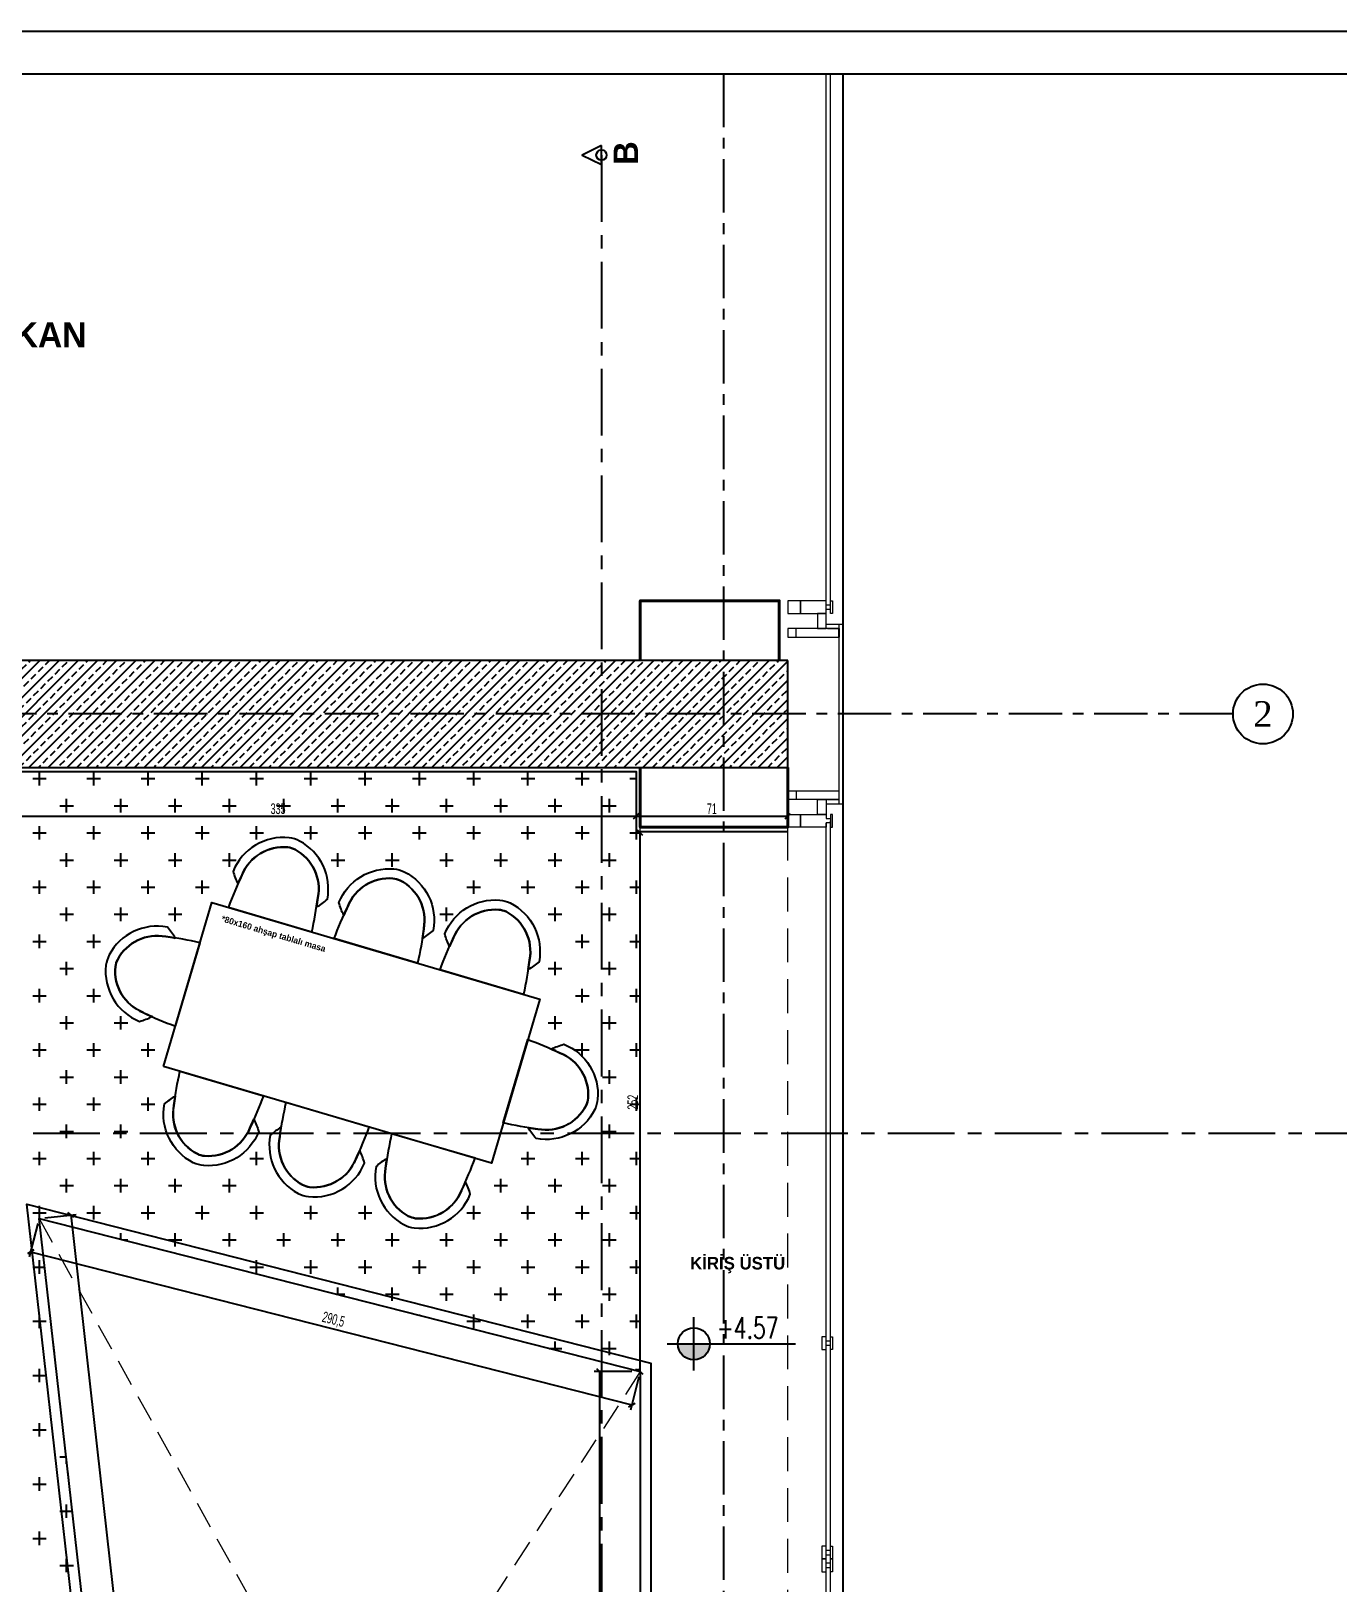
# Model space of a CAD drawing. Header units: millimetres. Extents: x 933584 to 974011, y 4545988 to 4553664.
# Drawn here: x 961914 to 962525, y 4552129 to 4552855 of the extents above; entities that cross this region are included whole.
import ezdxf
from ezdxf.enums import TextEntityAlignment as Align

# ---------------------------------------------------------------- set-up
doc = ezdxf.new("R2010")
doc.units = ezdxf.units.MM
doc.set_wipeout_variables(frame=1)
doc.header["$PDMODE"] = 35
for name, pattern in [('568_AVN_KES_01$0$HIDDEN', [0.375, 0.25, -0.125]), ('CENTER', [2, 1.25, -0.25, 0.25, -0.25]), ('DOT2', [3.175, 0, -3.175]), ('HIDDEN', [9.525, 6.35, -3.175]), ('HIDDEN2', [4.7625, 3.175, -1.5875]), ('HIDDENX2', [19.05, 12.7, -6.35])]:
    doc.linetypes.add(name, pattern=pattern)
doc.layers.get('0').update_dxf_attribs({"color": 255})
doc.layers.get('Defpoints').update_dxf_attribs({"color": 8})
for name, color, linetype in [('0-CSX-CXS_20', 14, 'CENTER'), ('0-DMS-50', 143, 'Continuous'), ('0-HSL-HTC_200', 1, 'Continuous'), ('0-HSL-SLD', 252, 'Continuous'), ('0-LNS-SLN', 6, 'Continuous'), ('0-LNS-SPL', 13, '568_AVN_KES_01$0$HIDDEN'), ('0-LNS-VLF', 11, 'Continuous'), ('0-TXT-PLV_50', 3, 'Continuous'), ('0-TXT-XBX_20', 3, 'Continuous'), ('2-SPS-RCN', 2, 'Continuous'), ('7-DCR-FRN', 8, 'Continuous')]:
    doc.layers.add(name, color=color, linetype=linetype)
for name, color, linetype, lineweight in [('2-SPS-IBW', 5, 'Continuous', 40), ('3-OPN-WDR', 4, 'Continuous', 18), ('DOĞRAMA', 8, 'Continuous', 15), ('mimariKIRIS', 251, 'HIDDEN2', 0)]:
    doc.layers.add(name, color=color, linetype=linetype, lineweight=lineweight)
doc.styles.add('Century Gothic_B_3', font='GOTHICB.TTF', dxfattribs={"height": 4})
doc.styles.add('dim_romans_50', font='swissl.ttf', dxfattribs={"width": 0.6, "height": 5})
doc.styles.get("Standard").update_dxf_attribs({"font": 'times.ttf'})
doc.styles.add('T_General', font='simplxtw.shx', dxfattribs={"width": 0.7, "height": 200})
doc.dimstyles.new('ONK_dim 1_50', dxfattribs={"dimscale": 5, "dimtxt": 4, "dimasz": 0.5, "dimexe": 0.5, "dimexo": 0.5, "dimgap": 0.2, "dimtad": 1, "dimdec": 1, "dimrnd": 0.5, "dimzin": 9, "dimtxsty": 'dim_romans_50', "dimblk": 'OBLIQUE', "dimcen": 1, "dimclre": 256, "dimclrt": 256, "dimazin": 2, "dimtfac": 1, "dimtdec": 1, "dimtix": 1, "dimtmove": 2, "dimatfit": 3, "dimldrblk": 'OBLIQUE', "dimfxl": 3, "dimfxlon": 1, "dimarcsym": 0})

# ---------------------------------------------------------------- blocks, each defined once
blk = doc.blocks.new('A$C252E1D81')
at = {"layer": 'DOĞRAMA', "color": 253, "true_color": 0xadadad}
for points in [[(6, 20), (0, 20), (0, 21), (6, 21)], [(0, 0), (6, 0), (6, 6), (0, 6)]]:
    blk.add_lwpolyline(points, close=True, dxfattribs=at)
blk.add_lwpolyline([(6, 6), (6, 18), (4, 18), (4, 20), (2, 20), (2, 18), (0, 18), (0, 6), (6, 6)], dxfattribs=at)
blk = doc.blocks.new('XVBZDVBZDVB')
at = {"layer": '3-OPN-WDR'}
for p, q in [((934681.85, 4554084.75), (934681.85, 4554335.4)), ((934683.85, 4554084.75), (934683.85, 4554335.4)), ((934683.85, 4554082.75), (934683.85, 4554084.75)), ((934681.85, 4554077.75), (934689.85, 4554077.75)), ((934687.85, 4553993.75), (934687.85, 4554077.75)), ((934689.85, 4553993.75), (934689.85, 4554077.75)), ((934687.85, 4554075.75), (934667.85, 4554075.75)), ((934667.85, 4554071.75), (934687.85, 4554071.75)), ((934682.4, 4554075.75), (934687.73, 4554075.75)), ((934667.85, 4553999.75), (934687.85, 4553999.75)), ((934687.85, 4553995.75), (934667.85, 4553995.75)), ((934681.85, 4553993.75), (934689.85, 4553993.75)), ((934682.4, 4553995.75), (934687.73, 4553995.75)), ((934681.85, 4553738.25), (934681.85, 4553984.75)), ((934683.85, 4553738.25), (934683.85, 4553985.75)), ((934681.85, 4553286.61), (934681.84, 4553740.25)), ((934683.85, 4553289.61), (934683.85, 4553740.25))]:
    blk.add_line(p, q, dxfattribs=at)
for points in [[(934681.85, 4554082.75), (934677.85, 4554082.75), (934677.85, 4554075.75), (934681.85, 4554075.75)], [(934667.85, 4554075.75), (934663.85, 4554075.75), (934663.85, 4554071.75), (934667.85, 4554071.75)], [(934687.73, 4554075.75), (934687.85, 4554075.75), (934687.85, 4554071.75), (934687.73, 4554071.75)], [(934667.85, 4553995.75), (934663.85, 4553995.75), (934663.85, 4553999.75), (934667.85, 4553999.75)], [(934687.73, 4553995.75), (934687.85, 4553995.75), (934687.85, 4553999.75), (934687.73, 4553999.75)], [(934681.85, 4553988.75), (934677.85, 4553988.75), (934677.85, 4553995.75), (934681.85, 4553995.75)], [(934683.85, 4553738.25), (934683.85, 4553744.25), (934684.85, 4553744.25), (934684.85, 4553738.25)], [(934683.85, 4553640.25), (934683.85, 4553646.25), (934684.85, 4553646.25), (934684.85, 4553640.25)], [(934683.85, 4553634.25), (934683.85, 4553640.25), (934684.85, 4553640.25), (934684.85, 4553634.25)]]:
    blk.add_lwpolyline(points, close=True, dxfattribs=at)
for points in [[(934679.85, 4553738.25), (934681.85, 4553738.25), (934681.85, 4553740.25), (934683.85, 4553740.25), (934683.85, 4553742.25), (934681.85, 4553742.25), (934681.85, 4553744.25), (934679.85, 4553744.25), (934679.85, 4553738.25)], [(934679.85, 4553640.25), (934681.85, 4553640.25), (934681.85, 4553642.25), (934683.85, 4553642.25), (934683.85, 4553644.25), (934681.85, 4553644.25), (934681.85, 4553646.25), (934679.85, 4553646.25), (934679.85, 4553640.25)], [(934679.85, 4553634.25), (934681.85, 4553634.25), (934681.85, 4553636.25), (934683.85, 4553636.25), (934683.85, 4553638.25), (934681.85, 4553638.25), (934681.85, 4553640.25), (934679.85, 4553640.25), (934679.85, 4553634.25)]]:
    blk.add_lwpolyline(points, dxfattribs=at)
at = {"layer": 'DOĞRAMA', "color": 253, "true_color": 0xadadad}
for p, q in [((934663.85, 4553982.75), (934663.85, 4553988.75)), ((934663.85, 4553988.75), (934669.85, 4553988.75)), ((934669.85, 4553982.75), (934663.85, 4553982.75)), ((934669.85, 4553988.75), (934669.85, 4553982.75))]:
    blk.add_line(p, q, dxfattribs=at)
blk.add_lwpolyline([(934669.85, 4553988.75), (934681.85, 4553988.75), (934681.85, 4553986.75), (934683.85, 4553986.75), (934683.85, 4553984.75), (934681.85, 4553984.75), (934681.85, 4553982.75), (934669.85, 4553982.75), (934669.85, 4553988.75)], dxfattribs=at)
blk.add_lwpolyline([(934683.85, 4553988.75), (934683.85, 4553982.75), (934684.85, 4553982.75), (934684.85, 4553988.75)], close=True, dxfattribs=at)
at = {"layer": '3-OPN-WDR', "rotation": 270}
blk.add_blockref('A$C252E1D81', (934663.85, 4554088.75), dxfattribs=at)
blk = doc.blocks.new('PLV-FNS')
h = blk.add_hatch(color=8)
edge = h.paths.add_edge_path()
edge.add_arc((0, 0), 150, 180, 0)
edge.add_line((150, 0), (-150, 0))
for p, q in [((0, -250), (0, 250)), ((-250, 0), (950, 0))]:
    blk.add_line(p, q)
blk.add_circle((0, 0), 150)
at = {"color": 8, "style": 'T_General', "width": 0.7}
for tag, p in [('INCE', (217, 50)), ('KABA', (217, -250))]:
    blk.add_attdef(tag, p, '', height=200, dxfattribs=at)
blk = doc.blocks.new('aksno_20')
at = {"layer": '0-TXT-XBX_20'}
blk.add_circle((0, 0), 7, dxfattribs=at)
blk.add_attdef('AKSNO', text='', height=6).set_placement((0, 0), align=Align.MIDDLE_CENTER)
blk = doc.blocks.new('ZVBXZDVB')
at = {"layer": '0-CSX-CXS_20', "ltscale": 20}
blk.add_line((934876.25, 4552535.75), (933721.5, 4552535.75), dxfattribs=at)
blk.add_lwpolyline([(934637.85, 4552835.4), (934637.85, 4551518.59)], dxfattribs=at)
at = {"layer": '0-TXT-XBX_20'}
ref = blk.add_blockref('aksno_20', (934890.25, 4552535.75), dxfattribs=dict(at, xscale=2, yscale=2, zscale=2))
ref.add_attrib('AKSNO', '2', dxfattribs={"color": 7, "height": 12}).set_placement((934890.25, 4552535.75), align=Align.MIDDLE_CENTER)
blk = doc.blocks.new('xcvxcbv')
at = {"layer": '2-SPS-IBW'}
for points in [[(934663.85, 4551223.49), (934663.85, 4551251.49), (934598.85, 4551251.49), (934598.85, 4551223.49)], [(934667.85, 4551173.49), (934667.85, 4551145.49), (934598.85, 4551145.49), (934598.85, 4551173.49)]]:
    blk.add_lwpolyline(points, dxfattribs=at)
blk = doc.blocks.new('sandalye')
blk.add_lwpolyline([(20.65, -25.79, -0.018451), (21.38, -30.76, 0.045309), (25.62, -25.2, 0.32914), (3.17, -0.28, 0.07808), (-2.45, -0.17, 0.334929), (-25.48, -25.2, 0.045309), (-21.24, -30.76, -0.018068), (-20.54, -25.89, 0.020768), (-20.51, -25.69, -0.333547), (-1.67, -5.11, -0.074803), (2.23, -5.19, -0.32955)], format="xyb", close=True)
blk.add_lwpolyline([(22.68, -43.83, 0.023043), (20.65, -25.79, 0.32955), (2.23, -5.19, 0.074803), (-1.67, -5.11, 0.334755), (-20.52, -25.79, 0.023043), (-22.55, -43.83)], format="xyb")
blk.add_lwpolyline([(-22.55, -43.83), (22.68, -43.83)])
blk = doc.blocks.new('*U1028')
at = {"xscale": -1, "rotation": 270}
blk.add_blockref('sandalye', (21.91, -0.07), dxfattribs=at)
blk = doc.blocks.new('fdvd-flatten-1')
at = {"layer": '2-SPS-RCN'}
blk.add_lwpolyline([(934667.85, 4551223.49), (934203.85, 4551223.49), (934203.85, 4551173.49), (934667.85, 4551173.49)], close=True, dxfattribs=at)
blk = doc.blocks.new('fvdsv')
at = {"layer": '0-HSL-SLD', "linetype": 'Continuous'}
for p, q in [((961917.675, 4552502.325), (961917.675, 4552508.675)), ((961943.075, 4552502.325), (961943.075, 4552508.675)), ((961968.475, 4552502.325), (961968.475, 4552508.675)), ((961993.875, 4552502.325), (961993.875, 4552508.675)), ((962019.275, 4552502.325), (962019.275, 4552508.675)), ((962044.675, 4552502.325), (962044.675, 4552508.675)), ((962070.075, 4552502.325), (962070.075, 4552508.675)), ((962095.475, 4552502.325), (962095.475, 4552508.675)), ((962120.875, 4552502.325), (962120.875, 4552508.675)), ((962146.275, 4552502.325), (962146.275, 4552508.675)), ((962171.675, 4552502.325), (962171.675, 4552508.675)), ((961914.5, 4552505.5), (961920.85, 4552505.5)), ((961939.9, 4552505.5), (961946.25, 4552505.5)), ((961965.3, 4552505.5), (961971.65, 4552505.5)), ((961990.7, 4552505.5), (961997.05, 4552505.5)), ((962016.1, 4552505.5), (962022.45, 4552505.5)), ((962041.5, 4552505.5), (962047.85, 4552505.5)), ((962066.9, 4552505.5), (962073.25, 4552505.5)), ((962092.3, 4552505.5), (962098.65, 4552505.5)), ((962117.7, 4552505.5), (962124.05, 4552505.5)), ((962143.1, 4552505.5), (962149.45, 4552505.5)), ((962168.5, 4552505.5), (962174.85, 4552505.5)), ((962193.9, 4552505.5), (962196.846, 4552505.5)), ((961930.375, 4552489.625), (961930.375, 4552495.975)), ((961955.775, 4552489.625), (961955.775, 4552495.975)), ((961981.175, 4552489.625), (961981.175, 4552495.975)), ((962006.575, 4552489.625), (962006.575, 4552495.975)), ((962031.975, 4552489.625), (962031.975, 4552495.975)), ((962057.375, 4552489.625), (962057.375, 4552495.975)), ((962082.775, 4552489.625), (962082.775, 4552495.975)), ((962108.175, 4552489.625), (962108.175, 4552495.975)), ((962133.575, 4552489.625), (962133.575, 4552495.975)), ((962158.975, 4552489.625), (962158.975, 4552495.975)), ((962184.375, 4552489.625), (962184.375, 4552495.975)), ((961927.2, 4552492.8), (961933.55, 4552492.8)), ((961952.6, 4552492.8), (961958.95, 4552492.8)), ((961978, 4552492.8), (961984.35, 4552492.8)), ((962003.4, 4552492.8), (962009.75, 4552492.8)), ((962028.8, 4552492.8), (962035.15, 4552492.8)), ((962054.2, 4552492.8), (962060.55, 4552492.8)), ((962079.6, 4552492.8), (962085.95, 4552492.8)), ((962105, 4552492.8), (962111.35, 4552492.8)), ((962130.4, 4552492.8), (962136.75, 4552492.8)), ((962155.8, 4552492.8), (962162.15, 4552492.8)), ((962181.2, 4552492.8), (962187.55, 4552492.8)), ((961914.5, 4552480.1), (961920.85, 4552480.1)), ((961917.675, 4552476.925), (961917.675, 4552483.275)), ((961939.9, 4552480.1), (961946.25, 4552480.1)), ((961943.075, 4552476.925), (961943.075, 4552483.275)), ((961965.3, 4552480.1), (961971.65, 4552480.1)), ((961968.475, 4552476.925), (961968.475, 4552483.275)), ((961990.7, 4552480.1), (961997.05, 4552480.1)), ((961993.875, 4552476.925), (961993.875, 4552483.275)), ((962016.1, 4552480.1), (962022.45, 4552480.1)), ((962019.275, 4552476.925), (962019.275, 4552483.275)), ((962041.5, 4552480.1), (962047.85, 4552480.1)), ((962044.675, 4552476.925), (962044.675, 4552483.275)), ((962066.9, 4552480.1), (962073.25, 4552480.1)), ((962070.075, 4552476.925), (962070.075, 4552483.275)), ((962092.3, 4552480.1), (962098.65, 4552480.1)), ((962095.475, 4552476.925), (962095.475, 4552483.275)), ((962117.7, 4552480.1), (962124.05, 4552480.1)), ((962120.875, 4552476.925), (962120.875, 4552483.275)), ((962143.1, 4552480.1), (962149.45, 4552480.1)), ((962146.275, 4552476.925), (962146.275, 4552483.275)), ((962168.5, 4552480.1), (962174.85, 4552480.1)), ((962171.675, 4552476.925), (962171.675, 4552483.275)), ((962193.9, 4552480.1), (962198.846, 4552480.1)), ((962197.075, 4552476.925), (962197.075, 4552480.752)), ((961927.2, 4552467.4), (961933.55, 4552467.4)), ((961930.375, 4552464.225), (961930.375, 4552470.575)), ((961952.6, 4552467.4), (961958.95, 4552467.4)), ((961955.775, 4552464.225), (961955.775, 4552470.575)), ((961978, 4552467.4), (961984.35, 4552467.4)), ((961981.175, 4552464.225), (961981.175, 4552470.575)), ((962003.4, 4552467.4), (962009.75, 4552467.4)), ((962006.575, 4552464.225), (962006.575, 4552470.575)), ((962054.2, 4552467.4), (962060.55, 4552467.4)), ((962057.375, 4552464.225), (962057.375, 4552470.575)), ((962079.6, 4552467.4), (962085.95, 4552467.4)), ((962082.775, 4552464.225), (962082.775, 4552470.575)), ((962105, 4552467.4), (962111.35, 4552467.4)), ((962108.175, 4552464.225), (962108.175, 4552470.575)), ((962130.4, 4552467.4), (962136.75, 4552467.4)), ((962133.575, 4552464.225), (962133.575, 4552470.575)), ((962155.8, 4552467.4), (962162.15, 4552467.4)), ((962158.975, 4552464.225), (962158.975, 4552470.575)), ((962181.2, 4552467.4), (962187.55, 4552467.4)), ((962184.375, 4552464.225), (962184.375, 4552470.575)), ((961917.675, 4552451.525), (961917.675, 4552457.875)), ((961943.075, 4552451.525), (961943.075, 4552457.875)), ((961968.475, 4552451.525), (961968.475, 4552457.875)), ((961993.875, 4552451.525), (961993.875, 4552457.875)), ((962120.875, 4552451.525), (962120.875, 4552457.875)), ((962146.275, 4552451.525), (962146.275, 4552457.875)), ((962171.675, 4552451.525), (962171.675, 4552457.875)), ((962197.075, 4552451.525), (962197.075, 4552457.875)), ((961914.5, 4552454.7), (961920.85, 4552454.7)), ((961939.9, 4552454.7), (961946.25, 4552454.7)), ((961965.3, 4552454.7), (961971.65, 4552454.7)), ((961990.7, 4552454.7), (961997.05, 4552454.7)), ((962117.7, 4552454.7), (962124.05, 4552454.7)), ((962143.1, 4552454.7), (962149.45, 4552454.7)), ((962168.5, 4552454.7), (962174.85, 4552454.7)), ((962193.9, 4552454.7), (962198.846, 4552454.7)), ((961930.375, 4552438.825), (961930.375, 4552445.175)), ((961955.775, 4552438.825), (961955.775, 4552445.175)), ((961981.175, 4552438.825), (961981.175, 4552445.175)), ((962108.175, 4552438.825), (962108.175, 4552445.175)), ((962158.975, 4552438.825), (962158.975, 4552445.175)), ((962184.375, 4552438.825), (962184.375, 4552445.175)), ((961927.2, 4552442), (961933.55, 4552442)), ((961952.6, 4552442), (961958.95, 4552442)), ((961978, 4552442), (961984.35, 4552442)), ((962105, 4552442), (962111.35, 4552442)), ((962155.8, 4552442), (962162.15, 4552442)), ((962181.2, 4552442), (962187.55, 4552442)), ((961914.5, 4552429.3), (961920.85, 4552429.3)), ((961917.675, 4552426.125), (961917.675, 4552432.475)), ((961939.9, 4552429.3), (961946.25, 4552429.3)), ((961943.075, 4552426.125), (961943.075, 4552432.475)), ((962168.5, 4552429.3), (962174.85, 4552429.3)), ((962171.675, 4552426.125), (962171.675, 4552432.475)), ((962193.9, 4552429.3), (962198.846, 4552429.3)), ((962197.075, 4552426.125), (962197.075, 4552432.475)), ((961927.2, 4552416.6), (961933.55, 4552416.6)), ((961930.375, 4552413.425), (961930.375, 4552419.775)), ((962155.8, 4552416.6), (962162.15, 4552416.6)), ((962158.975, 4552413.425), (962158.975, 4552419.775)), ((962181.2, 4552416.6), (962187.55, 4552416.6)), ((962184.375, 4552413.425), (962184.375, 4552419.775)), ((961917.675, 4552400.725), (961917.675, 4552407.075)), ((961943.075, 4552400.725), (961943.075, 4552407.075)), ((962171.675, 4552400.725), (962171.675, 4552407.075)), ((962197.075, 4552400.725), (962197.075, 4552407.075)), ((961914.5, 4552403.9), (961920.85, 4552403.9)), ((961939.9, 4552403.9), (961946.25, 4552403.9)), ((962168.5, 4552403.9), (962174.85, 4552403.9)), ((962193.9, 4552403.9), (962198.846, 4552403.9)), ((961930.375, 4552388.025), (961930.375, 4552394.375)), ((961955.775, 4552388.025), (961955.775, 4552394.375)), ((962158.975, 4552388.025), (962158.975, 4552394.375)), ((962184.375, 4552388.025), (962184.375, 4552394.375)), ((961927.2, 4552391.2), (961933.55, 4552391.2)), ((961952.6, 4552391.2), (961958.95, 4552391.2)), ((962155.8, 4552391.2), (962162.15, 4552391.2)), ((962181.2, 4552391.2), (962187.55, 4552391.2)), ((961914.5, 4552378.5), (961920.85, 4552378.5)), ((961917.675, 4552375.325), (961917.675, 4552381.675)), ((961939.9, 4552378.5), (961946.25, 4552378.5)), ((961943.075, 4552375.325), (961943.075, 4552381.675)), ((961965.3, 4552378.5), (961971.65, 4552378.5)), ((961968.475, 4552375.325), (961968.475, 4552381.675)), ((962168.5, 4552378.5), (962174.85, 4552378.5)), ((962171.675, 4552375.325), (962171.675, 4552381.675)), ((962193.9, 4552378.5), (962198.846, 4552378.5)), ((962197.075, 4552375.325), (962197.075, 4552381.675)), ((961927.2, 4552365.8), (961933.55, 4552365.8)), ((961930.375, 4552362.625), (961930.375, 4552368.975)), ((961952.6, 4552365.8), (961958.95, 4552365.8)), ((961955.775, 4552362.625), (961955.775, 4552368.975)), ((962181.2, 4552365.8), (962187.55, 4552365.8)), ((962184.375, 4552362.625), (962184.375, 4552368.975)), ((961917.675, 4552349.925), (961917.675, 4552356.275)), ((961943.075, 4552349.925), (961943.075, 4552356.275)), ((961968.475, 4552349.925), (961968.475, 4552356.275)), ((962197.075, 4552349.925), (962197.075, 4552356.275)), ((961914.5, 4552353.1), (961920.85, 4552353.1)), ((961939.9, 4552353.1), (961946.25, 4552353.1)), ((961965.3, 4552353.1), (961971.65, 4552353.1)), ((962193.9, 4552353.1), (962198.846, 4552353.1)), ((961930.375, 4552337.225), (961930.375, 4552343.575)), ((961955.775, 4552337.225), (961955.775, 4552343.575)), ((962184.375, 4552337.225), (962184.375, 4552343.575)), ((961927.2, 4552340.4), (961933.55, 4552340.4)), ((961952.6, 4552340.4), (961958.95, 4552340.4)), ((962181.2, 4552340.4), (962187.55, 4552340.4)), ((961914.5, 4552327.7), (961920.85, 4552327.7)), ((961917.675, 4552324.525), (961917.675, 4552330.875)), ((961939.9, 4552327.7), (961946.25, 4552327.7)), ((961943.075, 4552324.525), (961943.075, 4552330.875)), ((961965.3, 4552327.7), (961971.65, 4552327.7)), ((961968.475, 4552324.525), (961968.475, 4552330.875)), ((962016.1, 4552327.7), (962022.45, 4552327.7)), ((962019.275, 4552324.525), (962019.275, 4552330.875)), ((962143.1, 4552327.7), (962149.45, 4552327.7)), ((962146.275, 4552324.525), (962146.275, 4552330.875)), ((962168.5, 4552327.7), (962174.85, 4552327.7)), ((962171.675, 4552324.525), (962171.675, 4552330.875)), ((962193.9, 4552327.7), (962198.846, 4552327.7)), ((962197.075, 4552324.525), (962197.075, 4552330.875)), ((961927.2, 4552315), (961933.55, 4552315)), ((961930.375, 4552311.825), (961930.375, 4552318.175)), ((961952.6, 4552315), (961958.95, 4552315)), ((961955.775, 4552311.825), (961955.775, 4552318.175)), ((961978, 4552315), (961984.35, 4552315)), ((961981.175, 4552311.825), (961981.175, 4552318.175)), ((962003.4, 4552315), (962009.75, 4552315)), ((962006.575, 4552311.825), (962006.575, 4552318.175)), ((962130.4, 4552315), (962136.75, 4552315)), ((962133.575, 4552311.825), (962133.575, 4552318.175)), ((962155.8, 4552315), (962162.15, 4552315)), ((962158.975, 4552311.825), (962158.975, 4552318.175)), ((962181.2, 4552315), (962187.55, 4552315)), ((962184.375, 4552311.825), (962184.375, 4552318.175)), ((961917.675, 4552299.595), (961917.675, 4552305.475)), ((961943.075, 4552299.125), (961943.075, 4552305.475)), ((961968.475, 4552299.125), (961968.475, 4552305.475)), ((961993.875, 4552299.125), (961993.875, 4552305.475)), ((962019.275, 4552299.125), (962019.275, 4552305.475)), ((962044.675, 4552299.125), (962044.675, 4552305.475)), ((962070.075, 4552299.125), (962070.075, 4552305.475)), ((962120.875, 4552299.125), (962120.875, 4552305.475)), ((962146.275, 4552299.125), (962146.275, 4552305.475)), ((962171.675, 4552299.125), (962171.675, 4552305.475)), ((962197.075, 4552299.125), (962197.075, 4552305.475)), ((961914.5, 4552302.3), (961920.85, 4552302.3)), ((961939.9, 4552302.3), (961946.25, 4552302.3)), ((961965.3, 4552302.3), (961971.65, 4552302.3)), ((961990.7, 4552302.3), (961997.05, 4552302.3)), ((962016.1, 4552302.3), (962022.45, 4552302.3)), ((962041.5, 4552302.3), (962047.85, 4552302.3)), ((962066.9, 4552302.3), (962073.25, 4552302.3)), ((962117.7, 4552302.3), (962124.05, 4552302.3)), ((962143.1, 4552302.3), (962149.45, 4552302.3)), ((962168.5, 4552302.3), (962174.85, 4552302.3)), ((962193.9, 4552302.3), (962198.846, 4552302.3)), ((961955.775, 4552289.885), (961955.775, 4552292.775)), ((961981.175, 4552286.425), (961981.175, 4552292.775)), ((962006.575, 4552286.425), (962006.575, 4552292.775)), ((962031.975, 4552286.425), (962031.975, 4552292.775)), ((962057.375, 4552286.425), (962057.375, 4552292.775)), ((962082.775, 4552286.425), (962082.775, 4552292.775)), ((962108.175, 4552286.425), (962108.175, 4552292.775)), ((962133.575, 4552286.425), (962133.575, 4552292.775)), ((962158.975, 4552286.425), (962158.975, 4552292.775)), ((962184.375, 4552286.425), (962184.375, 4552292.775)), ((961956.893, 4552289.6), (961958.95, 4552289.6)), ((961978, 4552289.6), (961984.35, 4552289.6)), ((962003.4, 4552289.6), (962009.75, 4552289.6)), ((962028.8, 4552289.6), (962035.15, 4552289.6)), ((962054.2, 4552289.6), (962060.55, 4552289.6)), ((962079.6, 4552289.6), (962085.95, 4552289.6)), ((962105, 4552289.6), (962111.35, 4552289.6)), ((962130.4, 4552289.6), (962136.75, 4552289.6)), ((962155.8, 4552289.6), (962162.15, 4552289.6)), ((962181.2, 4552289.6), (962187.55, 4552289.6)), ((961914.5, 4552276.9), (961920.066, 4552276.9)), ((961917.675, 4552273.725), (961917.675, 4552280.075)), ((962016.1, 4552276.9), (962022.45, 4552276.9)), ((962019.275, 4552273.725), (962019.275, 4552280.075)), ((962041.5, 4552276.9), (962047.85, 4552276.9)), ((962044.675, 4552273.725), (962044.675, 4552280.075)), ((962066.9, 4552276.9), (962073.25, 4552276.9)), ((962070.075, 4552273.725), (962070.075, 4552280.075)), ((962092.3, 4552276.9), (962098.65, 4552276.9)), ((962095.475, 4552273.725), (962095.475, 4552280.075)), ((962117.7, 4552276.9), (962124.05, 4552276.9)), ((962120.875, 4552273.725), (962120.875, 4552280.075)), ((962143.1, 4552276.9), (962149.45, 4552276.9)), ((962146.275, 4552273.725), (962146.275, 4552280.075)), ((962168.5, 4552276.9), (962174.85, 4552276.9)), ((962171.675, 4552273.725), (962171.675, 4552280.075)), ((962193.9, 4552276.9), (962198.846, 4552276.9)), ((962197.075, 4552273.725), (962197.075, 4552280.075)), ((962056.56, 4552264.2), (962060.55, 4552264.2)), ((962057.375, 4552263.992), (962057.375, 4552267.375)), ((962079.6, 4552264.2), (962085.95, 4552264.2)), ((962082.775, 4552261.025), (962082.775, 4552267.375)), ((962105, 4552264.2), (962111.35, 4552264.2)), ((962108.175, 4552261.025), (962108.175, 4552267.375)), ((962130.4, 4552264.2), (962136.75, 4552264.2)), ((962133.575, 4552261.025), (962133.575, 4552267.375)), ((962155.8, 4552264.2), (962162.15, 4552264.2)), ((962158.975, 4552261.025), (962158.975, 4552267.375)), ((962181.2, 4552264.2), (962187.55, 4552264.2)), ((962184.375, 4552261.025), (962184.375, 4552267.375)), ((961917.675, 4552248.325), (961917.675, 4552254.675)), ((962095.475, 4552254.283), (962095.475, 4552254.675)), ((962120.875, 4552248.325), (962120.875, 4552254.675)), ((962146.275, 4552248.325), (962146.275, 4552254.675)), ((962171.675, 4552248.325), (962171.675, 4552254.675)), ((962197.075, 4552248.325), (962197.075, 4552254.675)), ((961914.5, 4552251.5), (961920.85, 4552251.5)), ((962117.7, 4552251.5), (962124.05, 4552251.5)), ((962143.1, 4552251.5), (962149.45, 4552251.5)), ((962168.5, 4552251.5), (962174.85, 4552251.5)), ((962193.9, 4552251.5), (962198.846, 4552251.5)), ((962158.975, 4552238.1), (962158.975, 4552241.975)), ((962184.375, 4552235.625), (962184.375, 4552241.975)), ((962156.227, 4552238.8), (962162.15, 4552238.8)), ((962181.2, 4552238.8), (962187.55, 4552238.8)), ((961914.5, 4552226.1), (961920.85, 4552226.1)), ((961917.675, 4552222.925), (961917.675, 4552229.275)), ((962197.075, 4552228.39), (962197.075, 4552229.275)), ((961927.2, 4552213.4), (961927.255, 4552213.4)), ((961917.675, 4552197.525), (961917.675, 4552203.875)), ((961914.5, 4552200.7), (961920.85, 4552200.7)), ((961927.2, 4552188), (961930.13, 4552188)), ((961930.375, 4552184.825), (961930.375, 4552185.837)), ((961914.5, 4552175.3), (961920.85, 4552175.3)), ((961917.675, 4552172.125), (961917.675, 4552178.475)), ((961927.2, 4552162.6), (961933.006, 4552162.6)), ((961930.375, 4552159.425), (961930.375, 4552165.775)), ((961917.675, 4552146.725), (961917.675, 4552153.075)), ((961914.5, 4552149.9), (961920.85, 4552149.9)), ((961927.2, 4552137.2), (961933.55, 4552137.2)), ((961930.375, 4552134.025), (961930.375, 4552140.375))]:
    blk.add_line(p, q, dxfattribs=at)
blk = doc.blocks.new('_Oblique')
at = {"color": 0, "linetype": 'ByBlock', "lineweight": -2}
blk.add_line((-0.5, -0.5), (0.5, 0.5), dxfattribs=at)
blk = doc.blocks.new('*D2197')
at = {"layer": '0-DMS-50', "lineweight": -2}
for p, q in [((961861.85, 4552502.88), (961861.85, 4552485.38)), ((962196.85, 4552502.88), (962196.85, 4552485.38))]:
    blk.add_line(p, q, dxfattribs=at)
at = {"layer": '0-DMS-50', "color": 0, "lineweight": -2}
blk.add_line((961861.85, 4552487.88), (962196.85, 4552487.88), dxfattribs=at)
at = {"layer": 'Defpoints', "color": 0}
for p in [(961861.85, 4552508.75), (962196.85, 4552508.75), (962196.85, 4552487.88)]:
    blk.add_point(p, dxfattribs=at)
at = {"layer": '0-DMS-50', "color": 0, "linetype": 'ByBlock', "lineweight": -2, "xscale": 2.5, "yscale": 2.5, "zscale": 2.5, "rotation": 180}
blk.add_blockref('_Oblique', (961861.85, 4552487.88), dxfattribs=at)
at = {"layer": '0-DMS-50', "color": 0, "linetype": 'ByBlock', "lineweight": -2, "xscale": 2.5, "yscale": 2.5, "zscale": 2.5}
blk.add_blockref('_Oblique', (962196.85, 4552487.88), dxfattribs=at)
at = {"layer": '0-DMS-50', "insert": (962029.35, 4552491.38), "char_height": 5, "attachment_point": 5, "style": 'dim_romans_50'}
blk.add_mtext('335', dxfattribs=at)
blk = doc.blocks.new('*D2198')
at = {"layer": '0-DMS-50', "lineweight": -2}
for p, q in [((962196.85, 4552502.88), (962196.85, 4552485.38)), ((962267.85, 4552502.88), (962267.85, 4552485.38))]:
    blk.add_line(p, q, dxfattribs=at)
at = {"layer": '0-DMS-50', "color": 0, "lineweight": -2}
blk.add_line((962196.85, 4552487.88), (962267.85, 4552487.88), dxfattribs=at)
at = {"layer": 'Defpoints', "color": 0}
for p in [(962196.85, 4552508.75), (962267.85, 4552510.75), (962267.85, 4552487.88)]:
    blk.add_point(p, dxfattribs=at)
at = {"layer": '0-DMS-50', "color": 0, "linetype": 'ByBlock', "lineweight": -2, "xscale": 2.5, "yscale": 2.5, "zscale": 2.5, "rotation": 180}
blk.add_blockref('_Oblique', (962196.85, 4552487.88), dxfattribs=at)
at = {"layer": '0-DMS-50', "color": 0, "linetype": 'ByBlock', "lineweight": -2, "xscale": 2.5, "yscale": 2.5, "zscale": 2.5}
blk.add_blockref('_Oblique', (962267.85, 4552487.88), dxfattribs=at)
at = {"layer": '0-DMS-50', "insert": (962232.35, 4552491.38), "char_height": 5, "attachment_point": 5, "style": 'dim_romans_50'}
blk.add_mtext('71', dxfattribs=at)
blk = doc.blocks.new('*D2210')
at = {"layer": '0-DMS-50', "lineweight": -2}
for p, q in [((961920.16, 4552299.87), (961934.81, 4552301.53)), ((961968.65, 4551869.93), (961983.3, 4551871.58))]:
    blk.add_line(p, q, dxfattribs=at)
at = {"layer": '0-DMS-50', "color": 0, "lineweight": -2}
blk.add_line((961932.33, 4552301.25), (961980.82, 4551871.3), dxfattribs=at)
at = {"layer": 'Defpoints', "color": 0}
for p in [(961917.68, 4552299.59), (961966.17, 4551869.65), (961980.82, 4551871.3)]:
    blk.add_point(p, dxfattribs=at)
at = {"layer": '0-DMS-50', "color": 0, "linetype": 'ByBlock', "lineweight": -2, "xscale": 2.5, "yscale": 2.5, "zscale": 2.5}
for p, rotation in [((961932.33, 4552301.25), 96.43521417100023), ((961980.82, 4551871.3), 276.4352141710002)]:
    blk.add_blockref('_Oblique', p, dxfattribs=dict(at, rotation=rotation))
at = {"layer": '0-DMS-50', "insert": (961960.52, 4552086.72), "char_height": 5, "attachment_point": 5, "rotation": 276.43521, "style": 'dim_romans_50'}
blk.add_mtext('432,5', dxfattribs=at)
blk = doc.blocks.new('*D2211')
at = {"layer": '0-DMS-50', "lineweight": -2}
for p, q in [((961916.87, 4552297.22), (961912.9, 4552281.61)), ((962198.23, 4552225.52), (962194.25, 4552209.91))]:
    blk.add_line(p, q, dxfattribs=at)
at = {"layer": '0-DMS-50', "color": 0, "lineweight": -2}
blk.add_line((961913.52, 4552284.04), (962194.87, 4552212.33), dxfattribs=at)
at = {"layer": 'Defpoints', "color": 0}
for p in [(961917.49, 4552299.64), (962198.85, 4552227.94), (962194.87, 4552212.33)]:
    blk.add_point(p, dxfattribs=at)
at = {"layer": '0-DMS-50', "color": 0, "linetype": 'ByBlock', "lineweight": -2, "xscale": 2.5, "yscale": 2.5, "zscale": 2.5}
for p, rotation in [((961913.52, 4552284.04), 165.7026171238751), ((962194.87, 4552212.33), 345.7026171238751)]:
    blk.add_blockref('_Oblique', p, dxfattribs=dict(at, rotation=rotation))
at = {"layer": '0-DMS-50', "insert": (962055.17, 4552252.04), "char_height": 5, "attachment_point": 5, "rotation": 345.70262, "style": 'dim_romans_50'}
blk.add_mtext('290,5', dxfattribs=at)
blk = doc.blocks.new('*D2212')
at = {"layer": '0-DMS-50', "lineweight": -2}
for p, q in [((962194.82, 4552227.94), (962177.32, 4552227.94)), ((962194.82, 4551794.61), (962177.32, 4551794.61))]:
    blk.add_line(p, q, dxfattribs=at)
at = {"layer": '0-DMS-50', "color": 0, "lineweight": -2}
blk.add_line((962179.82, 4552227.94), (962179.82, 4551794.61), dxfattribs=at)
at = {"layer": 'Defpoints', "color": 0}
for p in [(962198.85, 4552227.94), (962179.82, 4551794.61), (962198.85, 4551794.61)]:
    blk.add_point(p, dxfattribs=at)
at = {"layer": '0-DMS-50', "color": 0, "linetype": 'ByBlock', "lineweight": -2, "xscale": 2.5, "yscale": 2.5, "zscale": 2.5}
for p, rotation in [((962179.82, 4552227.94), 90.00000001277598), ((962179.82, 4551794.61), 270.000000012776)]:
    blk.add_blockref('_Oblique', p, dxfattribs=dict(at, rotation=rotation))
at = {"layer": '0-DMS-50', "insert": (962175.85, 4552011.27), "char_height": 5, "attachment_point": 5, "rotation": 90, "style": 'dim_romans_50'}
blk.add_mtext('433,5', dxfattribs=at)
blk = doc.blocks.new('*D2213')
at = {"layer": '0-DMS-50', "lineweight": -2}
for p, q in [((962196.35, 4552480.1), (962196.35, 4552480.1)), ((962196.35, 4552227.94), (962196.35, 4552227.94))]:
    blk.add_line(p, q, dxfattribs=at)
at = {"layer": '0-DMS-50', "color": 0, "lineweight": -2}
blk.add_line((962198.85, 4552227.94), (962198.85, 4552480.1), dxfattribs=at)
at = {"layer": 'Defpoints', "color": 0}
for p in [(962198.85, 4552480.1), (962198.85, 4552480.1), (962198.85, 4552227.94)]:
    blk.add_point(p, dxfattribs=at)
at = {"layer": '0-DMS-50', "color": 0, "linetype": 'ByBlock', "lineweight": -2, "xscale": 2.5, "yscale": 2.5, "zscale": 2.5}
for p, rotation in [((962198.85, 4552480.1), 89.99999999849224), ((962198.85, 4552227.94), 269.9999999984923)]:
    blk.add_blockref('_Oblique', p, dxfattribs=dict(at, rotation=rotation))
at = {"layer": '0-DMS-50', "insert": (962195.35, 4552354.02), "char_height": 5, "attachment_point": 5, "rotation": 90, "style": 'dim_romans_50'}
blk.add_mtext('252', dxfattribs=at)
blk = doc.blocks.new('CVBXCBV')
at = {"linetype": 'CENTER', "ltscale": 25}
blk.add_lwpolyline([(937701.09, 4551339.49), (936057.32, 4551339.49)], dxfattribs=at)
blk = doc.blocks.new('CXVBXCBXCB')
blk.add_lwpolyline([(936604.05, 4552639.81), (936594.96, 4552635.39), (936604.05, 4552630.96), (936604.05, 4552639.81)])
at = {"linetype": 'CENTER', "ltscale": 25}
blk.add_lwpolyline([(936604.05, 4552635.39), (936604.05, 4551251.6)], dxfattribs=at)
blk.add_circle((936604.05, 4552635.39), 2.41)
at = {"linetype": 'CENTER', "ltscale": 10, "insert": (936609.76, 4553261.17), "char_height": 11.3933, "width": 630.3395, "attachment_point": 3, "rotation": 90, "line_spacing_factor": 0.984502, "style": 'Century Gothic_B_3'}
blk.add_mtext('\\pxql;{\\fFranklin Gothic Book|b1|i0|c162|p34;B}', dxfattribs=at)

msp = doc.modelspace()

# ---------------------------------------------------------------- hatches: boundary and pattern name
at = {"layer": '0-HSL-HTC_200'}
h = msp.add_hatch(dxfattribs=at)
h.set_pattern_fill('ANSI33', color=256)
h.set_pattern_definition([(45, (957801.9395, 4554793.885), (-4.490128, 4.490128), []), (45, (957806.4297, 4554793.885), (-4.490128, 4.490128), [3.175, -1.5875])])
h.paths.add_polyline_path([(962267.85, 4552560.75), (961803.85, 4552560.75), (961803.85, 4552510.75), (962267.85, 4552510.75)])

# ---------------------------------------------------------------- linework, layer by layer
at = {"layer": '0-HSL-HTC_200', "color": 8}
msp.add_lwpolyline([(962773.84, 4552835.4), (962773.84, 4551375.4), (961414.32, 4551375.4), (962046.51, 4551776.16), (962293.85, 4551684.96), (962293.85, 4552835.4), (962773.84, 4552835.4)], close=True, dxfattribs=at)
at = {"layer": '3-OPN-WDR', "linetype": 'HIDDENX2'}
msp.add_lwpolyline([(962198.85, 4552227.94), (961966.17, 4551869.65)], dxfattribs=at)
at = {"layer": '7-DCR-FRN'}
msp.add_lwpolyline([(961975.75, 4552370.8), (961998.4, 4552447.52), (962151.86, 4552402.22), (962129.2, 4552325.49)], close=True, dxfattribs=at)
at = {"layer": 'mimariKIRIS', "ltscale": 5}
msp.add_line((961917.49, 4552299.64), (961966.17, 4551869.65), dxfattribs=at)
for points in [[(962198.85, 4551783.66), (962198.85, 4552510.75)], [(962252.94, 4551710.64), (962267.85, 4551705.14), (962267.85, 4552510.75)]]:
    msp.add_lwpolyline(points, dxfattribs=at)
at = {"layer": 'mimariKIRIS', "linetype": 'ByBlock', "ltscale": 5}
msp.add_lwpolyline([(962198.85, 4552480.75), (962198.85, 4552233.1)], dxfattribs=at)

# ---------------------------------------------------------------- block references
for name, p in [('XVBZDVBZDVB', (27604, -1500)), ('xcvxcbv', (27600, 1337.26))]:
    msp.add_blockref(name, p)
at = {"layer": '0-LNS-SLN'}
msp.add_blockref('ZVBXZDVB', (27600, 0), dxfattribs=at)
at = {"layer": '0-TXT-PLV_50', "xscale": 0.05000000000291038, "yscale": 0.05000000000291038, "zscale": 0.05000000000291038}
msp.add_blockref('PLV-FNS', (962223.91, 4552240.94), dxfattribs=at).add_auto_attribs({'INCE': '+4.57'})

# ---------------------------------------------------------------- texts
at = {"layer": '0-TXT-XBX_20', "attachment_point": 1, "line_spacing_factor": 0.984502, "style": 'Century Gothic_B_3'}
for s, insert, char_height, width in [("\\pxql;{\\fFranklin Gothic Book|b1|i0|c162|p34;2 NO'LU DÜKKAN}", (961805.91, 4552719.12), 11.7458, 457.6183), ('\\pxql;{\\fFranklin Gothic Book|b1|i0|c162|p34;KİRİŞ ÜSTÜ}', (962222.17, 4552281.62), 5.8729, 228.8091)]:
    msp.add_mtext(s, dxfattribs=dict(at, insert=insert, char_height=char_height, width=width))

# ---------------------------------------------------------------- dimensions: what is measured, and where the dimension line sits
at = {"layer": '0-DMS-50'}
dim = msp.add_linear_dim(base=(962267.85, 4552487.88), p1=(962196.85, 4552508.75), p2=(962267.85, 4552510.75), angle=180, dimstyle='ONK_dim 1_50', dxfattribs=at)
dim.commit()
dim.dimension.update_dxf_attribs({"geometry": '*D2198', "text_midpoint": (962232.35, 4552491.38)})
for p1, p2, distance, picture, middle in [((962198.85, 4552227.94), (962198.85, 4552480.1), 0, '*D2213', (962195.35, 4552354.02)), ((961917.68, 4552299.59), (961966.17, 4551869.65), 14.74, '*D2210', (961960.52, 4552086.72)), ((962198.85, 4552227.94), (962198.85, 4551794.61), -19.02, '*D2212', (962175.85, 4552011.27))]:
    dim = msp.add_aligned_dim(p1=p1, p2=p2, distance=distance, dimstyle='ONK_dim 1_50', dxfattribs=at)
    dim.commit()
    dim.dimension.update_dxf_attribs({"geometry": picture, "text_midpoint": middle})

# ---------------------------------------------------------------- next in the draw order: block references
at = {"layer": '7-DCR-FRN', "yscale": 0.9, "zscale": 0.9}
for p, xscale, rotation in [((962031.19, 4552458.4), -0.9000000000000002, 253.5463158905325), ((962130.24, 4552429.16), 0.9000000000000002, 73.55650834926104), ((961968.16, 4552414.75), -0.9000000000000001, 343.5463158905325), ((962159.44, 4552358.27), 0.9000000000000004, 343.546315891346), ((961997.37, 4552343.85), 0.9000000000000001, 253.5565083491485), ((962096.42, 4552314.61), -0.9, 73.5463158904199)]:
    msp.add_blockref('*U1028', p, dxfattribs=dict(at, xscale=xscale, rotation=rotation))

# ---------------------------------------------------------------- next in the draw order: linework, layer by layer
at = {"layer": '0-LNS-SLN'}
msp.add_lwpolyline([(961966.17, 4551869.65), (961917.49, 4552299.64), (962198.85, 4552227.94), (962198.85, 4551792.61)], dxfattribs=at)
at = {"layer": '0-LNS-SPL', "linetype": 'ByBlock', "ltscale": 0.5}
msp.add_lwpolyline([(961463.85, 4552503.75), (961603.85, 4552503.75), (961603.85, 4552508.75), (962196.85, 4552508.75), (962196.85, 4552480.75), (962267.85, 4552480.75)], dxfattribs=at)
at = {"layer": '3-OPN-WDR', "linetype": 'HIDDENX2'}
msp.add_lwpolyline([(961917.49, 4552299.64), (962198.85, 4551792.61)], dxfattribs=at)
at = {"layer": 'mimariKIRIS', "ltscale": 5}
msp.add_lwpolyline([(961917.49, 4552299.64), (962198.85, 4552227.94)], dxfattribs=at)

# ---------------------------------------------------------------- next in the draw order: block references
msp.add_blockref('CXVBXCBXCB', (25576.62, 161.96))
at = {"layer": '7-DCR-FRN', "yscale": 0.9, "zscale": 0.9}
for p, xscale, rotation in [((962080.71, 4552443.78), 0.9000000000000002, 73.55650834926104), ((962046.89, 4552329.23), -0.9, 73.5463158904199)]:
    msp.add_blockref('*U1028', p, dxfattribs=dict(at, xscale=xscale, rotation=rotation))

# ---------------------------------------------------------------- next in the draw order: dimensions: what is measured, and where the dimension line sits
at = {"layer": '0-DMS-50'}
dim = msp.add_linear_dim(base=(962196.85, 4552487.88), p1=(961861.85, 4552508.75), p2=(962196.85, 4552508.75), angle=180, dimstyle='ONK_dim 1_50', dxfattribs=at)
dim.commit()
dim.dimension.update_dxf_attribs({"geometry": '*D2197', "text_midpoint": (962029.35, 4552491.38)})
dim = msp.add_aligned_dim(p1=(961917.4919, 4552299.6413), p2=(962198.8462, 4552227.9387), distance=-16.1027, dimstyle='ONK_dim 1_50', dxfattribs=at)
dim.commit()
dim.dimension.update_dxf_attribs({"geometry": '*D2211', "text_midpoint": (962055.1743, 4552252.0391)})

# ---------------------------------------------------------------- next in the draw order: linework, layer by layer
at = {"color": 0}
for points in [[(961301.5, 4552855.4), (963401.5, 4552855.4), (963401.5, 4551355.4), (961301.5, 4551355.4)], [(961321.5, 4552835.4), (963381.5, 4552835.4), (963381.5, 4551375.4), (961321.5, 4551375.4)]]:
    msp.add_lwpolyline(points, close=True, dxfattribs=at)
at = {"layer": '0-LNS-SLN'}
msp.add_lwpolyline([(961960.92, 4551871.59), (961911.71, 4552306.27), (962203.85, 4552231.82), (962203.85, 4551792.61)], dxfattribs=at)

# ---------------------------------------------------------------- next in the draw order: block references
for name, p in [('fdvd-flatten-1', (27600, 1337.26)), ('CVBXCBV', (25294.87, 999.89))]:
    msp.add_blockref(name, p)
at = {"layer": '0-DMS-50'}
msp.add_blockref('fvdsv', (0, 0), dxfattribs=at)

# ---------------------------------------------------------------- next in the draw order: texts
at = {"layer": '0-LNS-VLF', "linetype": 'HIDDEN', "ltscale": 0.5, "insert": (962003.38, 4552441.49), "char_height": 2.9364, "width": 95.455, "attachment_point": 1, "rotation": 343.52621, "line_spacing_factor": 0.984502, "style": 'Century Gothic_B_3'}
msp.add_mtext('\\pxql;{\\fFranklin Gothic Book|b1|i0|c162|p34;*80x160 ahşap tablalı masa}', dxfattribs=at)

doc.saveas('drawing.dxf')
